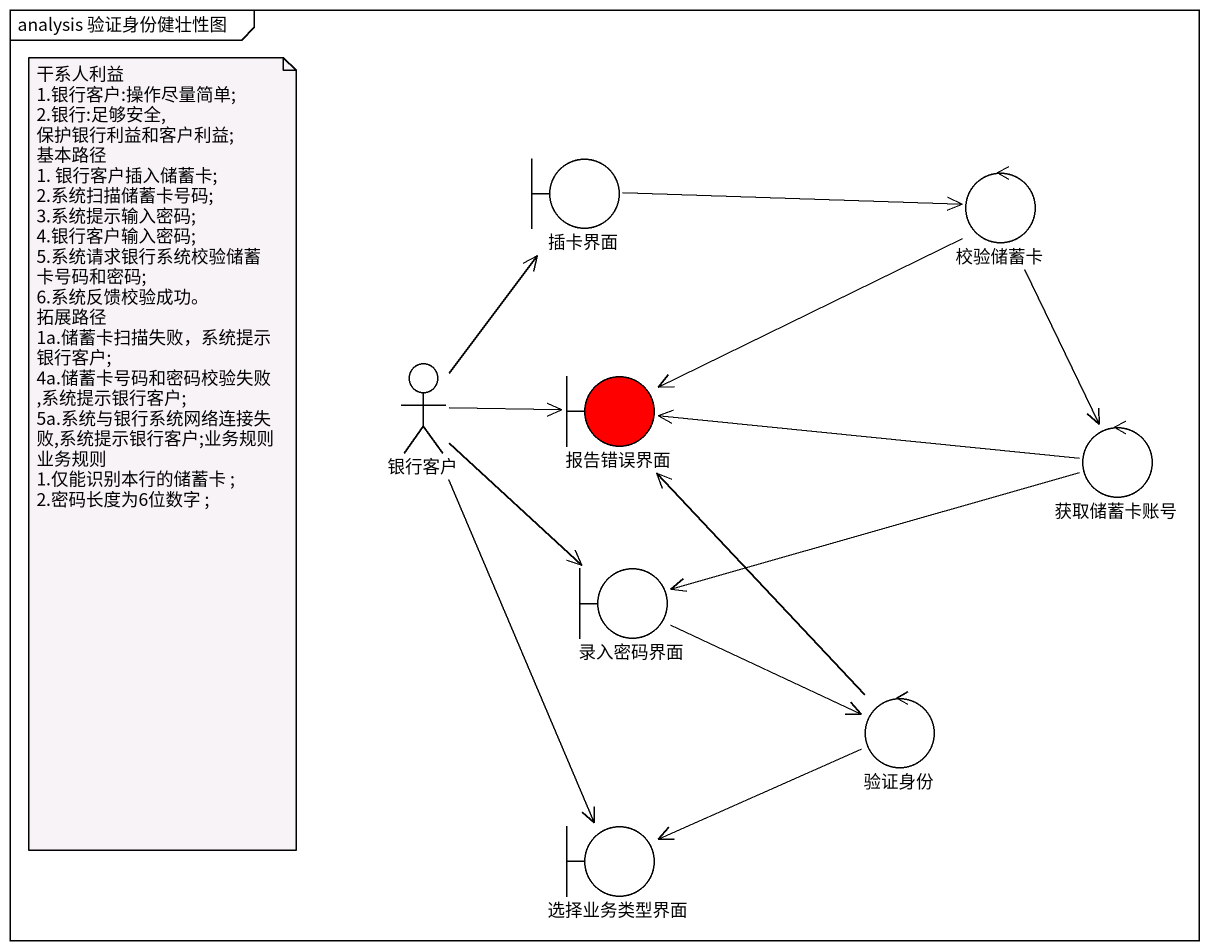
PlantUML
@startuml
mainframe analysis 验证身份健壮性图
boundary 插卡界面
control 校验储蓄卡
actor 银行客户
boundary 报告错误界面 #FF0000
control 获取储蓄卡账号
boundary 录入密码界面
control 验证身份
boundary 选择业务类型界面
插卡界面 -right-> 校验储蓄卡
校验储蓄卡 --> 报告错误界面
校验储蓄卡 --> 获取储蓄卡账号
银行客户 -up-> 插卡界面
银行客户 -right-> 报告错误界面
银行客户 --> 录入密码界面
银行客户 --> 选择业务类型界面
获取储蓄卡账号 -left-> 报告错误界面
获取储蓄卡账号 -left-> 录入密码界面
录入密码界面 -right-> 验证身份
验证身份 -up-> 报告错误界面
验证身份 -left-> 选择业务类型界面
note as N1
  干系人利益
  1.银行客户:操作尽量简单;
  2.银行:足够安全,保护银行利益和客户利益;
  基本路径
  1. 银行客户插入储蓄卡;
  2.系统扫描储蓄卡号码;
  3.系统提示输入密码;
  4.银行客户输入密码;
  5.系统请求银行系统校验储蓄卡号码和密码;
  6.系统反馈校验成功。
  拓展路径
  1a.储蓄卡扫描失败，系统提示银行客户;
  4a.储蓄卡号码和密码校验失败,系统提示银行客户;
  5a.系统与银行系统网络连接失败,系统提示银行客户;业务规则
  业务规则
  1.仅能识别本行的储蓄卡 ;
  2.密码长度为6位数字 ;
end note
@enduml
